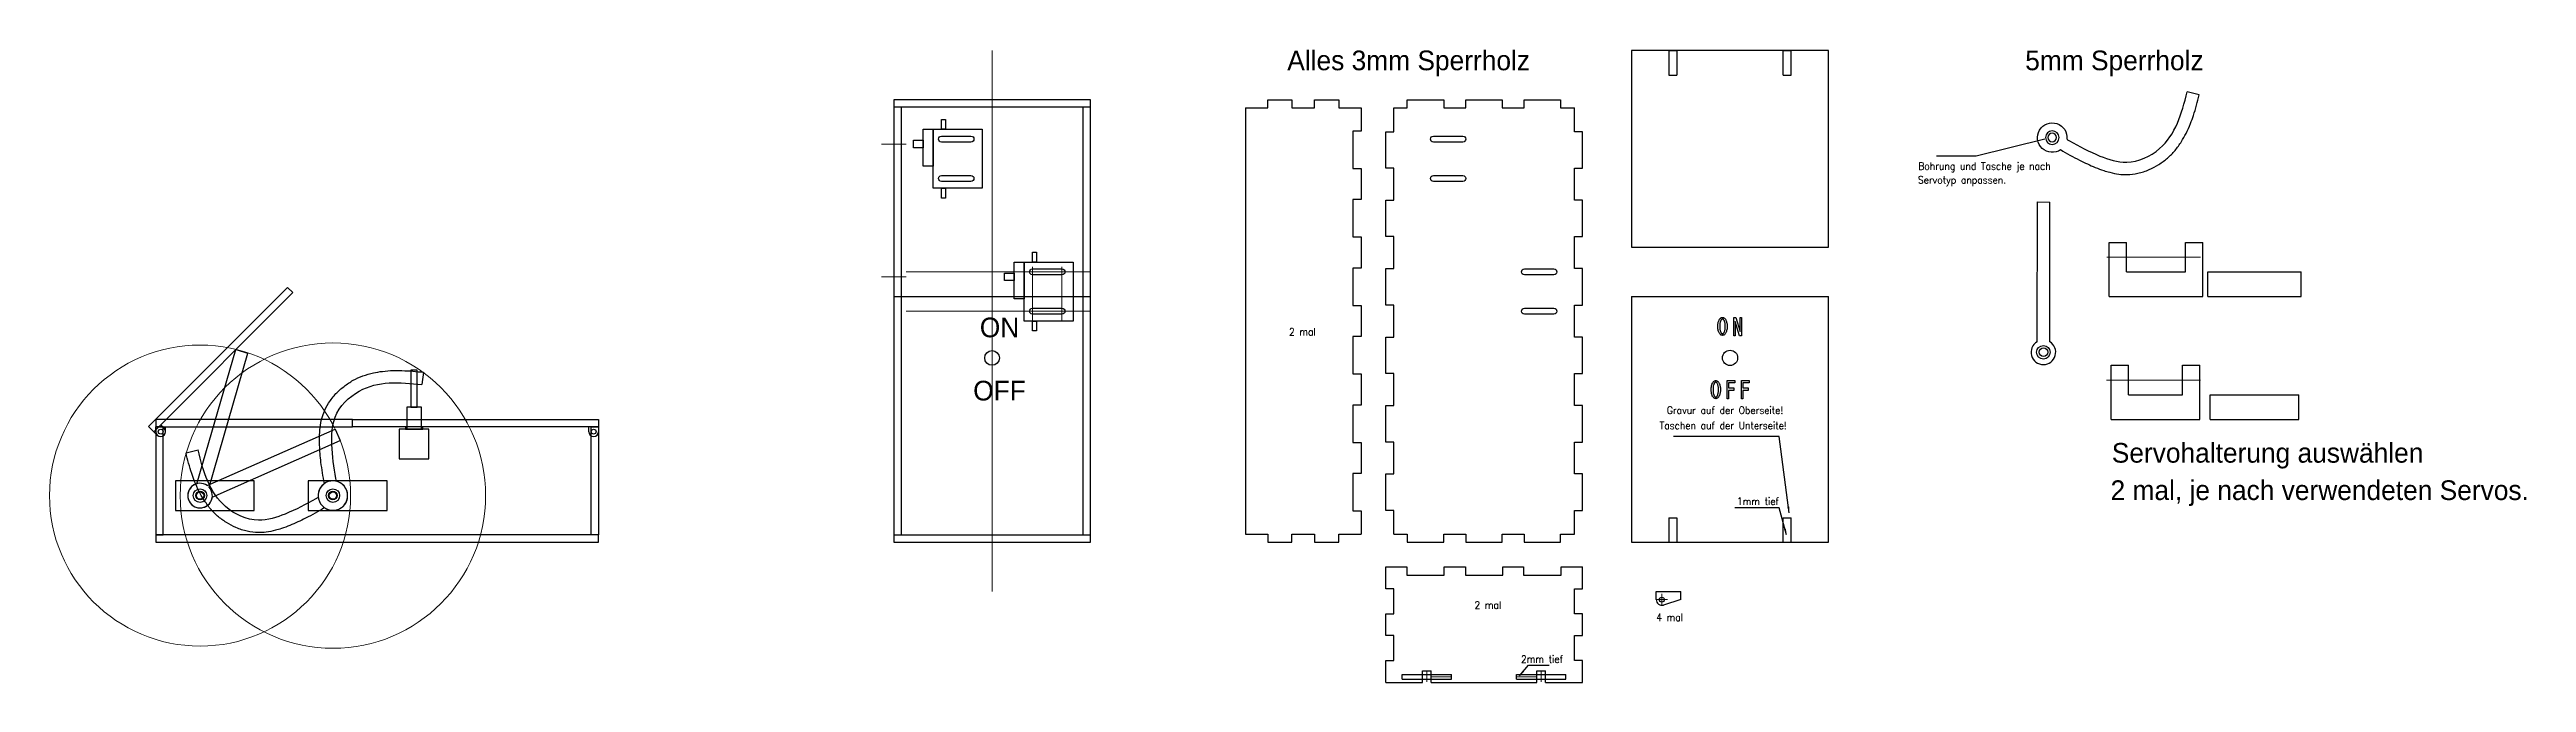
# Model space of a CAD drawing. Header units: millimetres. Extents: x -43 to 964, y -57 to 200.
import ezdxf
from ezdxf.enums import TextEntityAlignment as Align

# ---------------------------------------------------------------- set-up
doc = ezdxf.new("R2010")
doc.units = ezdxf.units.MM
for name, color, linetype, lineweight, true_color in [('Arm', 2, 'Continuous', 25, 0xffff00), ('Arm2', 2, 'Continuous', 25, 0xffff00), ('Bemassung', 1, 'Continuous', 25, 0xff0000), ('Hilfe', 4, 'Continuous', 0, 0x00ffff), ('Klappe', 6, 'Continuous', 25, 0xff00ff), ('Schalter', 30, 'Continuous', 25, 0xff7f00), ('Servo', 3, 'Continuous', 25, 0x00ff00)]:
    doc.layers.add(name, color=color, linetype=linetype, lineweight=lineweight, true_color=true_color)
doc.layers.add('Bauteile', color=7, linetype='Continuous', lineweight=25)
doc.styles.add('QCADDimTextStyle', font='txt')
doc.styles.add('textstyle11', font='Greek_OL')
doc.styles.add('textstyle12', font='Greek_OL')
doc.styles.add('textstyle13', font='Standard')
doc.styles.add('textstyle14', font='Standard')
doc.styles.add('textstyle15', font='Standard')
doc.styles.add('textstyle16', font='Standard')
doc.styles.add('textstyle17', font='Standard')
doc.styles.add('textstyle18', font='SansND')
doc.styles.add('textstyle19', font='Standard')
doc.styles.add('textstyle20', font='Standard')
doc.styles.add('textstyle21', font='SansND')
doc.styles.add('textstyle22', font='Standard')
doc.styles.add('textstyle23', font='Standard')
doc.styles.add('textstyle24', font='Standard')
doc.styles.add('textstyle25', font='Standard')
doc.dimstyles.new('QCADDimStyle', dxfattribs={"dimtxt": 2.5, "dimasz": 2.5, "dimexe": 1.25, "dimexo": 0.625, "dimtad": 1, "dimtoh": 1, "dimdec": 4, "dimzin": 0, "dimdsep": 46, "dimtxsty": 'QCADDimTextStyle', "dimcen": 0.09, "dimclrt": 256, "dimadec": 0, "dimazin": 0, "dimtfac": 1, "dimtdec": 4, "dimtofl": 0, "dimtmove": 0, "dimatfit": 3, "dimfxl": 1, "dimtolj": 1, "dimtzin": 0, "dimarcsym": 0})

# ---------------------------------------------------------------- blocks, each defined once
blk = doc.blocks.new('Schalter')
at = {"layer": 'Schalter'}
for p, q in [((1.25, 24), (-1.25, 24)), ((-1.25, 24), (-1.25, 9)), ((1.25, 9), (1.25, 24)), ((6, 0), (-6, 0)), ((-6, 0), (-6, -12)), ((3.5, 1), (-3.5, 1)), ((-3.5, 1), (-3.5, 0)), ((-3.5, 0), (3.5, 0)), ((3, 9), (-3, 9)), ((-3, 9), (-3, 0)), ((-3, 0), (3, 0)), ((-1.25, 9), (1.25, 9)), ((3, 0), (3, 9)), ((3.5, 0), (3.5, 1)), ((6, -12), (6, 0)), ((-6, -12), (6, -12))]:
    blk.add_line(p, q, dxfattribs=at)
blk = doc.blocks.new('Servo')
at = {"layer": 'Servo'}
for p, q in [((32, 12), (0, 12)), ((0, 12), (0, 0)), ((32, 0), (32, 12)), ((0, 0), (32, 0))]:
    blk.add_line(p, q, dxfattribs=at)
blk.add_circle((10, 6), 1.5, dxfattribs=at)
blk = doc.blocks.new('Arm')
at = {"layer": 'Arm'}
blk.add_line((-59.7, 17.4), (-54.8, 18.6), dxfattribs=at)
at = {"layer": 'Arm', "flags": 128}
blk.add_lwpolyline([(-3.4, -4.9, -0.020267), (-11.1, -9.2, -0.01902), (-17.5, -12.1, -0.01343), (-20.9, -13.4, -0.018991), (-23.4, -14.1, -0.031415), (-27.1, -14.9, -0.037947), (-30.4, -15, -0.051251), (-34.8, -14.5, -0.045539), (-39.4, -13, -0.0391), (-43.3, -10.9, -0.038538), (-46.9, -8.3, -0.037162), (-49.9, -5.2, -0.034432), (-52.5, -1.6, -0.026693), (-54.4, 1.7, -0.022485), (-56.2, 5.7, -0.014771), (-57.4, 9, -0.022756), (-59.7, 17.4)], format="xyb", dxfattribs=at)
at = {"layer": 'Arm'}
for radius in [2.75, 1.75]:
    blk.add_circle((0, 0), radius, dxfattribs=at)
blk.add_arc((0, 0), 6, 235.4964, 186.253, dxfattribs=at)
blk.add_open_spline([(-6, -0.7), (-6.3, -0.9), (-10.6, -3.4), (-18.3, -7.4), (-31.3, -11.7), (-48.7, -3.6), (-52.7, 9.7), (-54.8, 18.6)], degree=3, knots=[15.247373, 15.247373, 15.247373, 15.247373, 16.411995, 30.32645, 41.489933, 55.961754, 81.717455, 81.717455, 81.717455, 81.717455], dxfattribs=at)
blk = doc.blocks.new('Arm2')
at = {"layer": 'Arm'}
for radius in [2.75, 1.75]:
    blk.add_circle((0, 0), radius, dxfattribs=at)
blk.add_arc((0, 0), 5, 105.1179, 42.9452, dxfattribs=at)
at = {"layer": 'Arm2'}
for p, q in [((-1.3, 4.8), (14.6, 59.4)), ((3.7, 3.4), (19.4, 58)), ((14.6, 59.4), (19.4, 58))]:
    blk.add_line(p, q, dxfattribs=at)
blk = doc.blocks.new('Servo2')
at = {"layer": 'Servo'}
for p, q in [((-8, 6), (-28, 6)), ((-28, 6), (-28, -18)), ((-11.4, 10), (-13, 10)), ((-13, 10), (-13, 6)), ((-13, 6), (-11.4, 6)), ((-11.4, 6), (-11.4, 10)), ((-8, -18), (-8, 6)), ((-4, 6), (-8, 6)), ((-8, 6), (-8, -9)), ((-4, -9), (-4, 6)), ((0, 1.5), (-4, 1.5)), ((-4, 1.5), (-4, -1.5)), ((0, -1.5), (0, 1.5)), ((-8, -9), (-4, -9)), ((-4, -1.5), (0, -1.5)), ((-28, -18), (-8, -18)), ((-11.4, -18), (-13, -18)), ((-13, -18), (-13, -22)), ((-11.4, -22), (-11.4, -18)), ((-13, -22), (-11.4, -22))]:
    blk.add_line(p, q, dxfattribs=at)

msp = doc.modelspace()

# ---------------------------------------------------------------- linework, layer by layer
at = {"layer": 'Bauteile'}
for p, q in [((680, 200), (600, 200)), ((600, 200), (600, 120)), ((615.1, 200), (615.1, 190)), ((615.1, 200), (618.4, 200)), ((618.4, 200), (618.4, 190)), ((661.6, 190), (661.6, 200)), ((661.6, 200), (664.9, 200)), ((664.9, 190), (664.9, 200)), ((680, 120), (680, 200)), ((615.1, 190), (618.4, 190)), ((661.6, 190), (664.9, 190)), ((380, 180), (300, 180)), ((300, 180), (300, 0)), ((380, 177), (300, 177)), ((303, 177), (303, 3)), ((377, 3), (377, 177)), ((380, 0), (380, 180)), ((443, 176.7), (443, 3.3)), ((443, 176.7), (452.1, 176.7)), ((452.1, 180), (461.9, 180)), ((452.1, 176.7), (452.1, 180)), ((461.9, 180), (461.9, 176.7)), ((461.9, 176.7), (471.1, 176.7)), ((471.1, 180), (480.9, 180)), ((471.1, 176.7), (471.1, 180)), ((480.9, 180), (480.9, 176.7)), ((480.9, 176.7), (490, 176.7)), ((490, 176.7), (490, 167.2)), ((503.3, 176.7), (508.8, 176.7)), ((503.3, 167), (503.3, 176.7)), ((508.8, 180), (523.6, 180)), ((508.8, 176.7), (508.8, 180)), ((523.6, 180), (523.6, 176.7)), ((523.6, 176.7), (532.6, 176.7)), ((532.6, 180), (547.4, 180)), ((532.6, 176.7), (532.6, 180)), ((547.4, 180), (547.4, 176.7)), ((547.4, 176.7), (556.3, 176.7)), ((556.3, 180), (571.1, 180)), ((556.3, 176.7), (556.3, 180)), ((571.1, 180), (571.1, 176.7)), ((571.1, 176.7), (576.7, 176.7)), ((576.7, 167), (576.7, 176.7)), ((490, 167.2), (486.7, 167.2)), ((486.7, 167.2), (486.7, 152)), ((500, 152.2), (500, 167)), ((500, 167), (503.3, 167)), ((580, 167), (576.7, 167)), ((580, 152.2), (580, 167)), ((486.7, 152), (490, 152)), ((490, 152), (490, 139.4)), ((503.3, 152.2), (500, 152.2)), ((503.3, 139.2), (503.3, 152.2)), ((576.7, 139.2), (576.7, 152.2)), ((576.7, 152.2), (580, 152.2)), ((486.7, 139.4), (486.7, 124.2)), ((490, 139.4), (486.7, 139.4)), ((500, 124.4), (500, 139.2)), ((500, 139.2), (503.3, 139.2)), ((580, 139.2), (576.7, 139.2)), ((580, 124.4), (580, 139.2)), ((486.7, 124.2), (490, 124.2)), ((490, 124.2), (490, 111.5)), ((503.3, 124.4), (500, 124.4)), ((503.3, 111.3), (503.3, 124.4)), ((576.7, 111.3), (576.7, 124.4)), ((576.7, 124.4), (580, 124.4)), ((794.2, 122), (801.2, 122)), ((794.2, 100), (794.2, 122)), ((801.2, 110), (801.2, 122)), ((825.2, 122), (832.2, 122)), ((825.2, 110), (825.2, 122)), ((832.2, 100), (832.2, 122)), ((486.7, 111.5), (486.7, 96.3)), ((490, 111.5), (486.7, 111.5)), ((500, 96.5), (500, 111.3)), ((500, 111.3), (503.3, 111.3)), ((580, 111.3), (576.7, 111.3)), ((580, 96.5), (580, 111.3)), ((600, 120), (680, 120)), ((801.2, 110), (825.2, 110)), ((834.2, 110), (872.2, 110)), ((834.2, 100), (834.2, 110)), ((872.2, 100), (872.2, 110)), ((300, 100), (380, 100)), ((486.7, 96.3), (490, 96.3)), ((490, 96.3), (490, 83.7)), ((503.3, 96.5), (500, 96.5)), ((503.3, 83.5), (503.3, 96.5)), ((576.7, 83.5), (576.7, 96.5)), ((576.7, 96.5), (580, 96.5)), ((600, 100), (600, 0)), ((600, 100), (680, 100)), ((635.6, 90.4), (635.7, 90.7)), ((635.7, 90.7), (635.8, 90.9)), ((635.8, 90.9), (636, 91.1)), ((636, 91.1), (636.2, 91.2)), ((636.2, 91.2), (636.3, 91.3)), ((636.3, 91.3), (636.5, 91.4)), ((636.5, 90.6), (636.4, 90.5)), ((636.5, 91.4), (636.7, 91.5)), ((636.6, 90.7), (636.5, 90.6)), ((636.7, 90.8), (636.6, 90.7)), ((636.7, 91.5), (636.9, 91.5)), ((636.8, 90.8), (636.7, 90.8)), ((636.9, 90.8), (636.8, 90.8)), ((636.9, 91.5), (637.1, 91.5)), ((637, 90.8), (636.9, 90.8)), ((637.1, 90.8), (637, 90.8)), ((637.1, 91.5), (637.3, 91.4)), ((637.3, 90.7), (637.1, 90.8)), ((637.3, 91.4), (637.5, 91.3)), ((637.3, 90.6), (637.3, 90.7)), ((637.4, 90.5), (637.3, 90.6)), ((637.5, 91.3), (637.7, 91.2)), ((637.7, 91.2), (637.9, 91.1)), ((637.9, 91.1), (638, 90.9)), ((638, 90.9), (638.2, 90.7)), ((638.2, 90.7), (638.3, 90.4)), ((641.5, 84), (641.5, 91.5)), ((641.5, 91.5), (642.3, 91.5)), ((642.3, 91.5), (644.1, 85.7)), ((644.1, 85.7), (644.1, 91.5)), ((644.1, 91.5), (644.7, 91.5)), ((644.7, 91.5), (644.7, 84)), ((680, 0), (680, 100)), ((794.2, 100), (832.2, 100)), ((834.2, 100), (872.2, 100)), ((486.7, 83.7), (486.7, 68.5)), ((490, 83.7), (486.7, 83.7)), ((500, 68.7), (500, 83.5)), ((500, 83.5), (503.3, 83.5)), ((580, 83.5), (576.7, 83.5)), ((580, 68.7), (580, 83.5)), ((635, 88.2), (635.1, 88.6)), ((635, 87.9), (635, 88.2)), ((635, 87.5), (635, 87.9)), ((635.1, 87.1), (635, 87.5)), ((635.1, 88.9), (635.2, 89.2)), ((635.1, 88.6), (635.1, 88.9)), ((635.1, 86.8), (635.1, 87.1)), ((635.2, 86.4), (635.1, 86.8)), ((635.2, 89.5), (635.3, 89.8)), ((635.2, 89.2), (635.2, 89.5)), ((635.2, 86.1), (635.2, 86.4)), ((635.3, 85.8), (635.2, 86.1)), ((635.3, 89.8), (635.4, 90.1)), ((635.4, 85.5), (635.3, 85.8)), ((635.4, 90.1), (635.6, 90.4)), ((635.6, 85.2), (635.4, 85.5)), ((635.7, 85), (635.6, 85.2)), ((635.8, 84.8), (635.7, 85)), ((635.9, 88.5), (635.8, 88.2)), ((635.8, 88.2), (635.8, 87.9)), ((635.8, 87.9), (635.8, 87.5)), ((635.8, 87.5), (635.9, 87.2)), ((636, 84.6), (635.8, 84.8)), ((636, 89.4), (635.9, 89.1)), ((635.9, 89.1), (635.9, 88.8)), ((635.9, 88.8), (635.9, 88.5)), ((635.9, 87.2), (635.9, 86.9)), ((635.9, 86.9), (635.9, 86.6)), ((635.9, 86.6), (636, 86.3)), ((636.1, 89.9), (636, 89.6)), ((636, 89.6), (636, 89.4)), ((636, 86.3), (636, 86)), ((636, 86), (636.1, 85.8)), ((636.2, 84.4), (636, 84.6)), ((636.2, 90.1), (636.1, 89.9)), ((636.1, 85.8), (636.2, 85.6)), ((636.3, 90.2), (636.2, 90.1)), ((636.2, 85.6), (636.3, 85.4)), ((636.3, 84.3), (636.2, 84.4)), ((636.4, 90.5), (636.3, 90.4)), ((636.3, 90.4), (636.3, 90.2)), ((636.3, 85.4), (636.3, 85.3)), ((636.3, 85.3), (636.4, 85.1)), ((636.5, 84.2), (636.3, 84.3)), ((636.4, 85.1), (636.5, 85)), ((636.5, 85), (636.6, 84.9)), ((636.7, 84.2), (636.5, 84.2)), ((636.6, 84.9), (636.7, 84.9)), ((636.7, 84.9), (636.8, 84.8)), ((636.9, 84.1), (636.7, 84.2)), ((636.8, 84.8), (636.9, 84.8)), ((636.9, 84.8), (637, 84.8)), ((637.1, 84.2), (636.9, 84.1)), ((637, 84.8), (637.1, 84.9)), ((637.1, 84.9), (637.3, 84.9)), ((637.3, 84.2), (637.1, 84.2)), ((637.3, 85), (637.4, 85.1)), ((637.3, 84.9), (637.3, 85)), ((637.5, 84.3), (637.3, 84.2)), ((637.5, 90.4), (637.4, 90.5)), ((637.4, 85.1), (637.5, 85.3)), ((637.6, 90.2), (637.5, 90.4)), ((637.5, 85.3), (637.6, 85.4)), ((637.7, 84.4), (637.5, 84.3)), ((637.7, 90.1), (637.6, 90.2)), ((637.6, 85.4), (637.7, 85.6)), ((637.8, 89.9), (637.7, 90.1)), ((637.7, 85.6), (637.8, 85.8)), ((637.9, 84.6), (637.7, 84.4)), ((637.9, 89.6), (637.8, 89.9)), ((637.8, 85.8), (637.9, 86)), ((637.9, 89.4), (637.9, 89.6)), ((638, 89.1), (637.9, 89.4)), ((637.9, 86.3), (638, 86.6)), ((637.9, 86), (637.9, 86.3)), ((638, 84.8), (637.9, 84.6)), ((638, 88.8), (638, 89.1)), ((638, 88.5), (638, 88.8)), ((638, 88.2), (638, 88.5)), ((638, 87.9), (638, 88.2)), ((638, 87.5), (638, 87.9)), ((638, 87.2), (638, 87.5)), ((638, 86.9), (638, 87.2)), ((638, 86.6), (638, 86.9)), ((638.2, 85), (638, 84.8)), ((638.3, 85.2), (638.2, 85)), ((638.3, 90.4), (638.4, 90.1)), ((638.4, 85.5), (638.3, 85.2)), ((638.4, 90.1), (638.5, 89.8)), ((638.5, 85.8), (638.4, 85.5)), ((638.5, 89.8), (638.6, 89.5)), ((638.6, 86.1), (638.5, 85.8)), ((638.6, 89.5), (638.7, 89.2)), ((638.7, 86.4), (638.6, 86.1)), ((638.7, 89.2), (638.8, 88.9)), ((638.8, 86.8), (638.7, 86.4)), ((638.8, 88.9), (638.8, 88.6)), ((638.8, 88.6), (638.8, 88.2)), ((638.8, 88.2), (638.8, 87.9)), ((638.8, 87.9), (638.8, 87.5)), ((638.8, 87.5), (638.8, 87.1)), ((638.8, 87.1), (638.8, 86.8)), ((642.1, 84), (641.5, 84)), ((643.9, 84), (642.1, 89.8)), ((642.1, 89.8), (642.1, 84)), ((644.7, 84), (643.9, 84)), ((795, 72), (802, 72)), ((795, 50), (795, 72)), ((802, 60), (802, 72)), ((824, 72), (831, 72)), ((824, 60), (824, 72)), ((831, 50), (831, 72)), ((486.7, 68.5), (490, 68.5)), ((490, 68.5), (490, 55.8)), ((503.3, 68.7), (500, 68.7)), ((503.3, 55.6), (503.3, 68.7)), ((576.7, 55.6), (576.7, 68.7)), ((576.7, 68.7), (580, 68.7)), ((486.7, 55.8), (486.7, 40.6)), ((490, 55.8), (486.7, 55.8)), ((500, 40.8), (500, 55.6)), ((500, 55.6), (503.3, 55.6)), ((580, 55.6), (576.7, 55.6)), ((580, 40.8), (580, 55.6)), ((802, 60), (824, 60)), ((835.2, 50), (835.2, 60)), ((835.2, 60), (871.2, 60)), ((871.2, 50), (871.2, 60)), ((3, 47), (0, 47)), ((0, 47), (0, 3)), ((3, 3), (3, 47)), ((80, 50), (180, 50)), ((80, 47), (80, 50)), ((180, 47), (80, 47)), ((176, 45), (176, 47)), ((177, 3), (177, 47)), ((177, 47), (180, 47)), ((180, 50), (180, 47)), ((180, 47), (180, 3)), ((486.7, 40.6), (490, 40.6)), ((490, 40.6), (490, 28)), ((503.3, 40.8), (500, 40.8)), ((503.3, 27.8), (503.3, 40.8)), ((576.7, 27.8), (576.7, 40.8)), ((576.7, 40.8), (580, 40.8)), ((795, 50), (831, 50)), ((835.2, 50), (871.2, 50)), ((486.7, 28), (486.7, 12.8)), ((490, 28), (486.7, 28)), ((500, 13), (500, 27.8)), ((500, 27.8), (503.3, 27.8)), ((580, 27.8), (576.7, 27.8)), ((580, 13), (580, 27.8)), ((486.7, 12.8), (490, 12.8)), ((490, 12.8), (490, 3.3)), ((503.3, 13), (500, 13)), ((503.3, 3.3), (503.3, 13)), ((576.7, 3.3), (576.7, 13)), ((576.7, 13), (580, 13)), ((180, 3), (0, 3)), ((0, 3), (0, 0)), ((0, 3), (3, 3)), ((0, 0), (180, 0)), ((180, 3), (177, 3)), ((180, 0), (180, 3)), ((300, 3), (380, 3)), ((300, 0), (380, 0)), ((443, 3.3), (452.1, 3.3)), ((452.1, 3.3), (452.1, 0)), ((461.9, 3.3), (471.1, 3.3)), ((461.9, 0), (461.9, 3.3)), ((471.1, 3.3), (471.1, 0)), ((480.9, 3.3), (490, 3.3)), ((480.9, 0), (480.9, 3.3)), ((503.3, 3.3), (508.8, 3.3)), ((508.8, 3.3), (508.8, 0)), ((508.8, 0), (523.6, 0)), ((523.6, 3.3), (532.6, 3.3)), ((523.6, 0), (523.6, 3.3)), ((532.6, 3.3), (532.6, 0)), ((532.6, 0), (547.4, 0)), ((547.4, 3.3), (556.3, 3.3)), ((547.4, 0), (547.4, 3.3)), ((556.3, 3.3), (556.3, 0)), ((556.3, 0), (571.1, 0)), ((571.1, 3.3), (576.7, 3.3)), ((571.1, 0), (571.1, 3.3)), ((600, 0), (615.1, 0)), ((615.1, 10), (615.1, 0)), ((615.1, 10), (618.4, 10)), ((615.1, 0), (618.4, 0)), ((618.4, 10), (618.4, 0)), ((618.4, 0), (661.6, 0)), ((661.6, 0), (661.6, 10)), ((661.6, 10), (664.9, 10)), ((661.6, 0), (664.9, 0)), ((664.9, 0), (664.9, 10)), ((664.9, 0), (680, 0)), ((452.1, 0), (461.9, 0)), ((471.1, 0), (480.9, 0)), ((500, -10), (508.6, -10)), ((500, -18.9), (500, -10)), ((508.6, -10), (508.6, -13.3)), ((523.8, -10), (532.4, -10)), ((523.8, -13.3), (523.8, -10)), ((532.4, -10), (532.4, -13.3)), ((547.6, -10), (556.1, -10)), ((547.6, -13.3), (547.6, -10)), ((556.1, -10), (556.1, -13.3)), ((571.4, -10), (580, -10)), ((571.4, -13.3), (571.4, -10)), ((580, -18.9), (580, -10)), ((503.3, -18.9), (500, -18.9)), ((503.3, -29.1), (503.3, -18.9)), ((508.6, -13.3), (523.8, -13.3)), ((532.4, -13.3), (547.6, -13.3)), ((556.1, -13.3), (571.4, -13.3)), ((576.7, -29.1), (576.7, -18.9)), ((576.7, -18.9), (580, -18.9)), ((610, -20), (620, -20)), ((610, -23.3), (610, -20)), ((620, -23.3), (620, -20)), ((500, -37.9), (500, -29.1)), ((500, -29.1), (503.3, -29.1)), ((580, -29.1), (576.7, -29.1)), ((580, -37.9), (580, -29.1)), ((620, -23.3), (613, -25.5)), ((503.3, -37.9), (500, -37.9)), ((503.3, -48.1), (503.3, -37.9)), ((576.7, -48.1), (576.7, -37.9)), ((576.7, -37.9), (580, -37.9)), ((500, -57), (500, -48.1)), ((500, -48.1), (503.3, -48.1)), ((580, -48.1), (576.7, -48.1)), ((580, -57), (580, -48.1)), ((500, -57), (515, -57)), ((506.7, -55.7), (526.7, -55.7)), ((506.7, -53.7), (526.7, -53.7)), ((506.7, -55.7), (506.7, -53.7)), ((515, -57), (515, -52.2)), ((515, -52.2), (518.5, -52.2)), ((518.5, -57), (518.5, -52.2)), ((518.5, -57), (561.5, -57)), ((526.7, -55.7), (526.7, -53.7)), ((553.2, -53.7), (573.2, -53.7)), ((553.2, -55.7), (553.2, -53.7)), ((553.2, -55.7), (573.2, -55.7)), ((561.5, -57), (561.5, -52.2)), ((561.5, -52.2), (565, -52.2)), ((565, -57), (565, -52.2)), ((565, -57), (580, -57)), ((573.2, -55.7), (573.2, -53.7))]:
    msp.add_line(p, q, dxfattribs=at)
at = {"layer": 'Bauteile', "flags": 128}
for points in [[(331.4, 165.2, -1), (331.4, 162.8), (319.4, 162.8, -1), (319.4, 165.2)], [(531.4, 165.2, -1), (531.4, 162.8), (519.4, 162.8, -1), (519.4, 165.2)], [(331.4, 149.2, -1), (331.4, 146.8), (319.4, 146.8, -1), (319.4, 149.2)], [(531.4, 149.2, -1), (531.4, 146.8), (519.4, 146.8, -1), (519.4, 149.2)], [(368.4, 111.2, -1), (368.4, 108.8), (356.4, 108.8, -1), (356.4, 111.2)], [(568.4, 111.2, -1), (568.4, 108.8), (556.4, 108.8, -1), (556.4, 111.2)], [(368.4, 95.2, -1), (368.4, 92.8), (356.4, 92.8, -1), (356.4, 95.2)], [(568.4, 95.2, -1), (568.4, 92.8), (556.4, 92.8, -1), (556.4, 95.2)]]:
    msp.add_lwpolyline(points, format="xyb", close=True, dxfattribs=at)
for points in [[(632.3, 62.5), (632.3, 62.9), (632.4, 63.2), (632.4, 63.5), (632.5, 63.8), (632.6, 64.1), (632.7, 64.4), (632.8, 64.7), (633, 64.9), (633.1, 65.2), (633.3, 65.4), (633.5, 65.5), (633.6, 65.6), (633.8, 65.7), (634, 65.8), (634.2, 65.8), (634.4, 65.8), (634.6, 65.7), (634.8, 65.6), (635, 65.5), (635.1, 65.4), (635.3, 65.2), (635.4, 64.9), (635.6, 64.7), (635.7, 64.4), (635.8, 64.1), (635.9, 63.8), (636, 63.5), (636, 63.2), (636.1, 62.9), (636.1, 62.5), (636.1, 62.1), (636.1, 61.8), (636.1, 61.4), (636, 61.1), (636, 60.7), (635.9, 60.4), (635.8, 60.1), (635.7, 59.8), (635.6, 59.5), (635.4, 59.3), (635.3, 59.1), (635.1, 58.9), (635, 58.7), (634.8, 58.6), (634.6, 58.5), (634.4, 58.5), (634.2, 58.4), (634, 58.5), (633.8, 58.5), (633.6, 58.6), (633.5, 58.7), (633.3, 58.9), (633.1, 59.1), (633, 59.3), (632.8, 59.5), (632.7, 59.8), (632.6, 60.1), (632.5, 60.4), (632.4, 60.7), (632.4, 61.1), (632.3, 61.4), (632.3, 61.8), (632.3, 62.2)], [(633.1, 61.8), (633.1, 61.5), (633.2, 61.1), (633.2, 60.9), (633.2, 60.6), (633.3, 60.3), (633.4, 60.1), (633.4, 59.9), (633.5, 59.7), (633.6, 59.6), (633.7, 59.4), (633.8, 59.3), (633.9, 59.2), (634, 59.2), (634.1, 59.1), (634.2, 59.1), (634.3, 59.1), (634.4, 59.2), (634.5, 59.2), (634.6, 59.3), (634.7, 59.4), (634.8, 59.6), (634.9, 59.7), (635, 59.9), (635.1, 60.1), (635.1, 60.3), (635.2, 60.6), (635.2, 60.9), (635.3, 61.2), (635.3, 61.5), (635.3, 61.8), (635.3, 62.2), (635.3, 62.5), (635.3, 62.8), (635.3, 63.1), (635.2, 63.4), (635.2, 63.7), (635.1, 63.9), (635.1, 64.1), (635, 64.3), (634.9, 64.5), (634.8, 64.7), (634.7, 64.8), (634.6, 64.9), (634.5, 65), (634.4, 65.1), (634.3, 65.1), (634.2, 65.1), (634.1, 65.1), (634, 65.1), (633.9, 65), (633.8, 64.9), (633.7, 64.8), (633.6, 64.7), (633.5, 64.5), (633.4, 64.3), (633.4, 64.1), (633.3, 63.9), (633.2, 63.7), (633.2, 63.4), (633.2, 63.1), (633.1, 62.8), (633.1, 62.5), (633.1, 62.2)], [(638.8, 58.3), (638.8, 65.8), (642, 65.8), (642, 64.8), (639.4, 64.8), (639.4, 62.8), (641.5, 62.8), (641.5, 61.8), (639.4, 61.8), (639.4, 58.3)], [(644.6, 58.3), (644.6, 65.8), (647.8, 65.8), (647.8, 64.8), (645.2, 64.8), (645.2, 62.8), (647.4, 62.8), (647.4, 61.8), (645.2, 61.8), (645.2, 58.3)]]:
    msp.add_lwpolyline(points, close=True, dxfattribs=at)
at = {"layer": 'Bauteile'}
for centre, radius in [((340, 75), 3), ((640, 75), 3.1), ((178, 45), 1), ((612.3, -23.3), 1)]:
    msp.add_circle(centre, radius, dxfattribs=at)
for centre, radius, end in [((178, 45), 2, 0), ((612.3, -23.3), 2.3, 287.3796)]:
    msp.add_arc(centre, radius, 180, end, dxfattribs=at)
at = {"layer": 'Hilfe'}
for p, q in [((340, 200), (340, -20)), ((295, 162), (305, 162)), ((356.4, 90), (356.4, 112)), ((368.4, 90), (368.4, 112)), ((793.2, 116), (831.2, 116)), ((295, 108), (305, 108)), ((305, 110), (380, 110)), ((305, 94), (380, 94)), ((793, 66), (831, 66)), ((793.2, 66), (831.2, 66)), ((610, -23.3), (614.6, -23.3)), ((612.3, -25.6), (612.3, -21)), ((516.8, -56.8), (516.8, -52.2)), ((518.5, -54.7), (526.7, -54.7)), ((553.2, -54.7), (561.5, -54.7)), ((563.2, -56.8), (563.2, -52.2))]:
    msp.add_line(p, q, dxfattribs=at)
for centre, radius in [((72, 19), 62.1), ((18, 19), 61.2)]:
    msp.add_circle(centre, radius, dxfattribs=at)
at = {"layer": 'Klappe'}
for p, q in [((53.6, 103.7), (-2.9, 47.1)), ((-0.8, 45), (55.7, 101.6)), ((55.7, 101.6), (53.6, 103.7)), ((-2.9, 47.1), (-0.8, 45)), ((0.6, 43.6), (-0.8, 45)), ((80, 50), (0, 50)), ((0, 50), (0, 47)), ((0, 47), (80, 47)), ((0, 45), (0, 47)), ((3.4, 46.4), (2, 47.8)), ((4, 45), (4, 47)), ((80, 47), (80, 50))]:
    msp.add_line(p, q, dxfattribs=at)
msp.add_circle((2, 45), 1, dxfattribs=at)
for start, end in [(180, 0), (225, 45)]:
    msp.add_arc((2, 45), 2, start, end, dxfattribs=at)

# ---------------------------------------------------------------- block references
at = {"layer": 'Arm', "yscale": -1, "rotation": 180}
msp.add_blockref('Arm', (771, 164.6), dxfattribs=at)
at = {"layer": 'Arm'}
for name, p, rotation in [('Arm2', (767.4, 77.3), 16), ('Arm', (72, 19), 250)]:
    msp.add_blockref(name, p, dxfattribs=dict(at, rotation=rotation))
msp.add_blockref('Arm', (72, 19), dxfattribs=at)
at = {"layer": 'Arm2'}
msp.add_blockref('Arm2', (18, 19), dxfattribs=at)
at = {"layer": 'Arm2', "rotation": 310}
msp.add_blockref('Arm2', (18, 19), dxfattribs=at)
at = {"layer": 'Schalter'}
msp.add_blockref('Schalter', (105, 46), dxfattribs=at)
at = {"layer": 'Servo', "yscale": -1, "rotation": 180}
for p in [(308, 162), (345, 108)]:
    msp.add_blockref('Servo2', p, dxfattribs=at)
at = {"layer": 'Servo'}
for p in [(8, 13), (62, 13)]:
    msp.add_blockref('Servo', p, dxfattribs=at)

# ---------------------------------------------------------------- texts
at = {"layer": 'Bauteile'}
for s, style, p in [('ON', 'textstyle11', (335, 83.4)), ('OFF', 'textstyle12', (332.3, 57.7))]:
    msp.add_text(s, height=8, dxfattribs=dict(at, style=style)).set_placement(p)
at = {"layer": 'Bemassung'}
for s, style, p in [('Bohrung und Tasche je nach', 'textstyle22', (716.5, 151.5)), ('Servotyp anpassen.', 'textstyle23', (716.4, 145.9)), ('2 mal', 'textstyle16', (460.7, 84.1)), ('Gravur auf der Oberseite!', 'textstyle24', (614.3, 52.2)), ('Taschen auf der Unterseite!', 'textstyle25', (611.4, 46)), ('1mm tief', 'textstyle14', (642.8, 15.2)), ('2 mal', 'textstyle15', (536.1, -27)), ('4 mal', 'textstyle17', (610, -32)), ('2mm tief', 'textstyle13', (555, -49))]:
    msp.add_text(s, height=3, dxfattribs=dict(at, style=style)).set_placement(p)
for s, style, p in [('Servohalterung auswählen', 'textstyle18', (795.2, 30)), ('2 mal, je nach verwendeten Servos.', 'textstyle21', (794.7, 14.8))]:
    msp.add_text(s, height=8, dxfattribs=dict(at, style=style)).set_placement(p, align=Align.BOTTOM_LEFT)
at = {"layer": 'Bemassung', "char_height": 8, "attachment_point": 1}
for s, insert, style in [('\\f24 Edge ISO|b0|i0|c0|p0;Alles 3mm Sperrholz', (460, 200), 'textstyle19'), ('\\f24 Edge ISO|b0|i0|c0|p0;5mm Sperrholz', (760, 200), 'textstyle20')]:
    msp.add_mtext(s, dxfattribs=dict(at, insert=insert, style=style))

# ---------------------------------------------------------------- leaders
at = {"layer": 'Bemassung', "has_arrowhead": 0}
msp.add_leader([(768, 164), (740, 157), (724, 157)], dimstyle='QCADDimStyle', dxfattribs=at)
at = {"layer": 'Bemassung'}
for points in [[(664, 12), (660, 43), (617, 43)], [(663, 3), (660, 14), (642, 14)], [(554.4, -54.3), (558, -50), (566.4, -50)]]:
    msp.add_leader(points, dimstyle='QCADDimStyle', dxfattribs=at)

doc.saveas('drawing.dxf')
